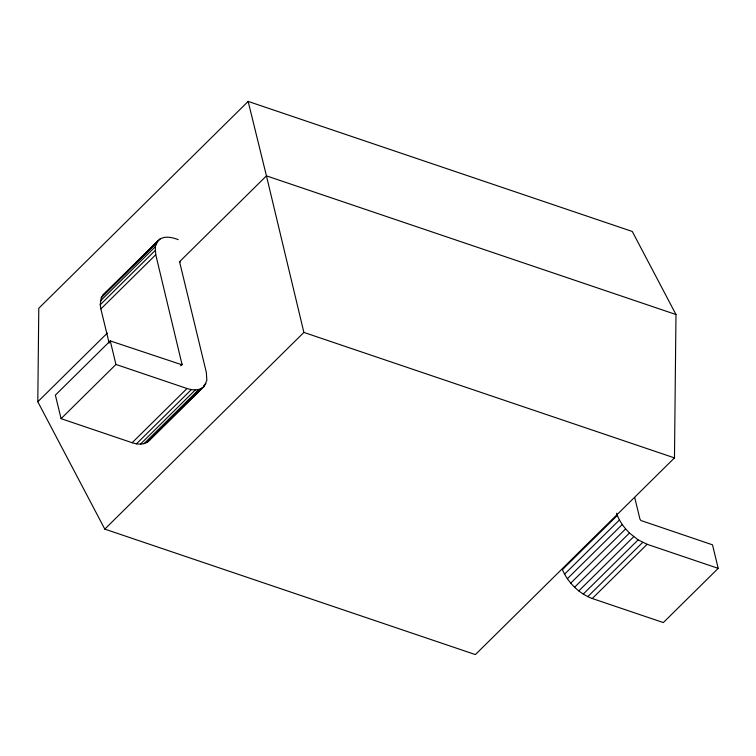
<?xml version="1.0" encoding="UTF-8"?>
<svg xmlns="http://www.w3.org/2000/svg" width="756" height="756" viewBox="0 0 756 756"><rect width="100%" height="100%" fill="white"/><g stroke="black" fill="none" stroke-linecap="round" stroke-linejoin="round"><path stroke-width="1.13" d="M37.8 401.767L38.783 308.259L248.148 101.408L632.281 231.468L675.977 314.524L674.475 457.9L475.392 654.592L104.8 529.115L37.8 401.767L107.314 333.084M109.157 343.148L100.879 308.939L100.227 304.781L101.276 297.732L102.958 295.057L157.834 240.843C163.201 235.21 171.782 237.167 178.218 239.633M180.372 262.048L179.843 262.88L206.331 372.358L206.851 380.296L204.252 386.24L149.376 440.455C144.972 445.19 137.762 444.604 132.139 442.723L61.075 418.663L55.377 395.123L110.253 340.909L182.139 364.855L155.755 254.725L155.235 246.787L157.834 240.843M149.376 440.455L150.501 438.669M119.467 279.106L102.958 295.057M121.13 277.461L127.783 270.884M131.109 267.605L160.206 238.849M101.276 297.732L156.152 243.517M100.359 301.001L155.235 246.787M100.227 304.781L155.103 250.567M100.879 308.939L155.755 254.725M179.342 261.926L266.443 175.864L248.148 101.408M61.075 418.663L115.951 364.449L110.253 340.909M180.58 365.838L182.243 364.194M132.139 442.723L187.016 388.508C192.638 390.38 199.849 390.975 204.252 386.24M136.439 443.838L191.315 389.623M140.427 444.159L195.303 389.945M143.99 443.696L198.866 389.482M169.344 419.712L171.007 418.068M177.66 411.5L180.986 408.212M185.976 403.279L190.134 399.177M194.292 395.067L199.282 390.134M203.44 386.032L205.934 383.566M147.004 442.449L201.871 388.234M104.8 529.115L303.884 332.423L266.443 175.864L675.977 314.524M616.575 513.22L617.283 515.431L562.407 569.655C568.03 582.649 578.954 593.507 592.26 598.516L663.324 622.575L718.2 568.361L712.502 544.821L641.012 520.544L639.954 519.174L634.709 497.505M564.552 574.201L619.429 519.986L617.283 515.431M567.359 578.737L622.235 524.522L619.429 519.986M570.742 583.122L625.618 528.907L622.235 524.522M574.598 587.223L629.474 533.008L638.121 539.878L647.136 544.301L718.2 568.361M578.812 590.918L633.689 536.703M583.245 594.093L638.121 539.878M587.781 596.654L642.647 542.43M592.26 598.516L647.136 544.301M303.884 332.423L674.475 457.9M115.951 364.449L187.016 388.508M625.618 528.907L629.474 533.008"/></g></svg>
